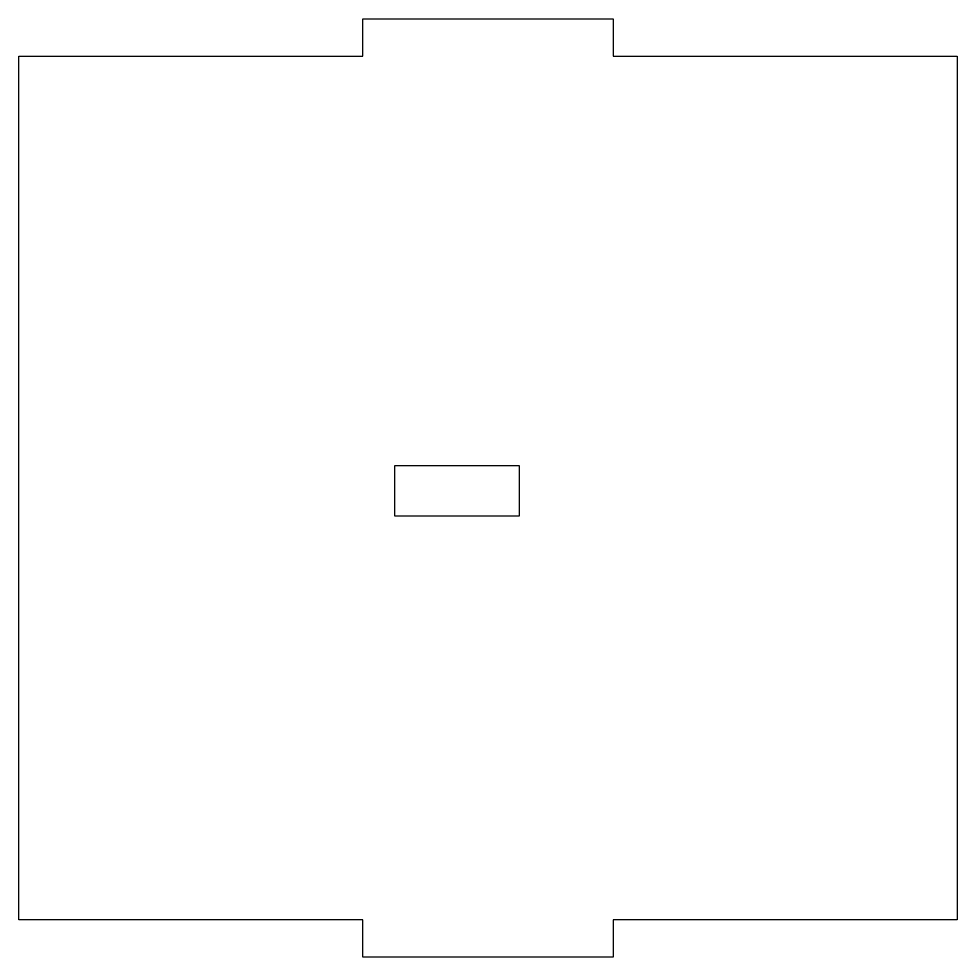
# Model space of a CAD drawing. Header units: millimetres. Extents: x -49.9 to 25.1, y -49.9 to 25.1.
import ezdxf

# ---------------------------------------------------------------- set-up
doc = ezdxf.new("R2010")
doc.units = ezdxf.units.MM
doc.layers.get('0').update_dxf_attribs({"linetype": 'CONTINUOUS'})

msp = doc.modelspace()

# ---------------------------------------------------------------- linework, layer by layer
for points in [[(-22.449, -49.864), (-22.449, -46.864), (-49.949, -46.864), (-49.949, 22.136), (-22.449, 22.136), (-22.449, 25.136), (-2.449, 25.136), (-2.449, 22.136), (25.051, 22.136), (25.051, -46.864), (-2.449, -46.864), (-2.449, -49.864)], [(-19.926, -10.587), (-19.926, -14.587), (-9.926, -14.587), (-9.926, -10.587)]]:
    msp.add_lwpolyline(points, close=True)

doc.saveas('drawing.dxf')
